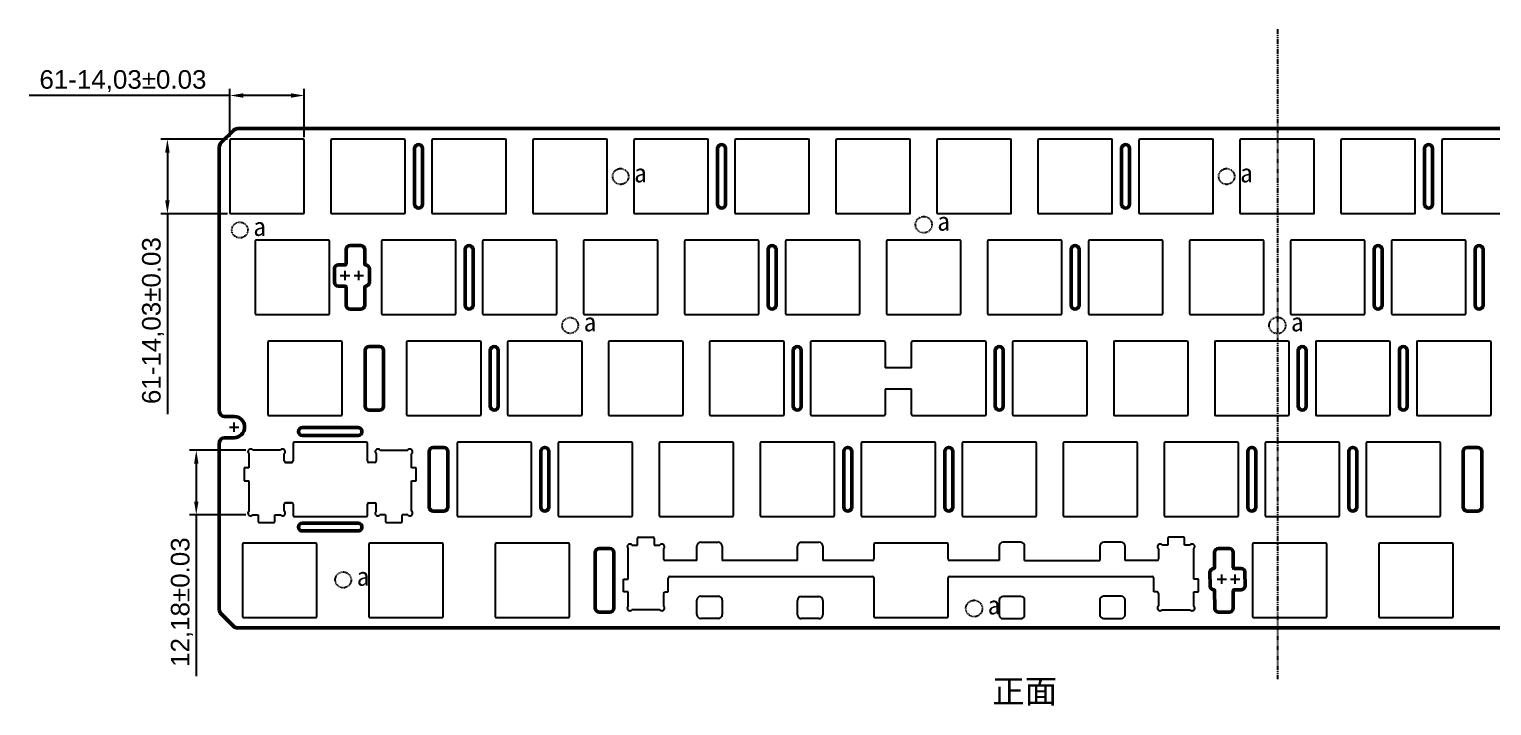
# Model space of a CAD drawing. Header units: millimetres. Extents: x 50 to 514, y 111 to 239.
# Drawn here: x 50 to 325.9, y 111.2 to 238.8 of the extents above; entities that cross this region are included whole.
import ezdxf

# ---------------------------------------------------------------- set-up
doc = ezdxf.new("R2010")
doc.units = ezdxf.units.MM
doc.header["$LTSCALE"] = 0.75
for name, pattern in [('CENTER2', [28.575, 19.05, -3.175, 3.175, -3.175]), ('DOT', [0.2, 0.1, -0.1]), ('PHANTOM', [2.5, 1.25, -0.25, 0.25, -0.25, 0.25, -0.25])]:
    doc.linetypes.add(name, pattern=pattern)
doc.layers.add('DEFAULT_3', color=7, linetype='PHANTOM')
doc.layers.add('KeepOutLayer', color=6, linetype='Continuous')
doc.layers.add('Smart Centers', color=7, linetype='CENTER2', lineweight=25)
doc.layers.add('Visible', color=7, linetype='Continuous', lineweight=50)
doc.styles.get("Standard").update_dxf_attribs({"font": ''})
doc.styles.add('说明', font='', dxfattribs={"height": 3})
doc.styles.get('Standard').set_extended_font_data('Arial')
doc.styles.get('说明').set_extended_font_data('SimSun')
doc.dimstyles.new('jw-1', dxfattribs={"dimtxt": 3.5, "dimasz": 2.5, "dimexe": 1.25, "dimexo": 0.625, "dimtad": 1, "dimzin": 1, "dimtxsty": 'Standard', "dimcen": 2.5, "dimclrd": 3, "dimclre": 3, "dimclrt": 3, "dimadec": 1, "dimazin": 0, "dimtfac": 1, "dimtmove": 0, "dimatfit": 3, "dimfxl": 1, "dimarcsym": 0})

# ---------------------------------------------------------------- blocks, each defined once
blk = doc.blocks.new('*U20')
at = {"layer": 'Smart Centers', "color": 0, "linetype": 'Continuous', "ltscale": 0.75, "transparency": 16777216}
for p, q in [((-0.89, 0), (0.89, 0)), ((0, -0.89), (0, 0.89))]:
    blk.add_line(p, q, dxfattribs=at)
blk = doc.blocks.new('*U21')
at = {"layer": 'Smart Centers', "color": 0, "linetype": 'Continuous', "ltscale": 0.75, "transparency": 16777216}
for p, q in [((-0.89, 0), (0.89, 0)), ((0, -0.89), (0, 0.89))]:
    blk.add_line(p, q, dxfattribs=at)
blk = doc.blocks.new('*U24')
at = {"layer": 'Smart Centers', "color": 0, "linetype": 'Continuous', "ltscale": 0.75, "transparency": 16777216}
for p, q in [((-0.89, 0), (0.89, 0)), ((0, -0.89), (0, 0.89))]:
    blk.add_line(p, q, dxfattribs=at)
blk = doc.blocks.new('*U27')
at = {"layer": 'Smart Centers', "color": 0, "linetype": 'Continuous', "ltscale": 0.75, "transparency": 16777216}
for p, q in [((-0.89, 0), (0.89, 0)), ((0, -0.89), (0, 0.89))]:
    blk.add_line(p, q, dxfattribs=at)
blk = doc.blocks.new('*U28')
at = {"layer": 'Smart Centers', "color": 0, "linetype": 'Continuous', "ltscale": 0.75, "transparency": 16777216}
for p, q in [((-0.89, 0), (0.89, 0)), ((0, -0.89), (0, 0.89))]:
    blk.add_line(p, q, dxfattribs=at)
blk = doc.blocks.new('*D41')
at = {"color": 3, "lineweight": -2, "transparency": 16777216}
for p, q in [((87.44, 218.06), (74.83, 218.06)), ((76.08, 215.56), (76.08, 206.53)), ((87.44, 204.03), (74.83, 204.03)), ((76.08, 204.03), (76.08, 166.18))]:
    blk.add_line(p, q, dxfattribs=at)
at = {"color": 3, "transparency": 16777216}
for points in [[(75.66, 215.56), (76.5, 215.56), (76.08, 218.06)], [(75.66, 206.53), (76.5, 206.53), (76.08, 204.03)]]:
    blk.add_solid(points, dxfattribs=at)
at = {"layer": 'Defpoints', "color": 0, "transparency": 16777216}
for p in [(88.07, 218.06), (76.08, 204.03), (88.07, 204.03)]:
    blk.add_point(p, dxfattribs=at)
at = {"color": 3, "transparency": 16777216, "insert": (73.37, 183.86), "char_height": 3.5, "attachment_point": 5, "rotation": 90}
blk.add_mtext('61-14,03%%P0.03', dxfattribs=at)
blk = doc.blocks.new('*D42')
at = {"color": 3, "lineweight": -2, "transparency": 16777216}
for p, q in [((90.84, 159.4), (80.27, 159.4)), ((81.52, 156.9), (81.52, 149.72)), ((90.84, 147.22), (80.27, 147.22)), ((81.52, 147.22), (81.52, 116.78))]:
    blk.add_line(p, q, dxfattribs=at)
at = {"color": 3, "transparency": 16777216}
for points in [[(81.11, 156.9), (81.94, 156.9), (81.52, 159.4)], [(81.11, 149.72), (81.94, 149.72), (81.52, 147.22)]]:
    blk.add_solid(points, dxfattribs=at)
at = {"layer": 'Defpoints', "color": 0, "transparency": 16777216}
for p in [(91.47, 159.4), (81.52, 147.22), (91.47, 147.22)]:
    blk.add_point(p, dxfattribs=at)
at = {"color": 3, "transparency": 16777216, "insert": (78.81, 130.75), "char_height": 3.5, "attachment_point": 5, "rotation": 90}
blk.add_mtext('12,18%%P0.03', dxfattribs=at)
blk = doc.blocks.new('*D43')
at = {"color": 3, "lineweight": -2, "transparency": 16777216}
for p, q in [((87.87, 226.32), (50.02, 226.32)), ((87.87, 218.5), (87.87, 227.57)), ((99.4, 226.32), (90.37, 226.32)), ((101.9, 218.49), (101.9, 227.57))]:
    blk.add_line(p, q, dxfattribs=at)
at = {"color": 3, "transparency": 16777216}
for points in [[(90.37, 226.74), (90.37, 225.91), (87.87, 226.32)], [(99.4, 226.74), (99.4, 225.91), (101.9, 226.32)]]:
    blk.add_solid(points, dxfattribs=at)
at = {"layer": 'Defpoints', "color": 0, "transparency": 16777216}
for p in [(87.87, 226.32), (87.87, 217.87), (101.9, 217.86)]:
    blk.add_point(p, dxfattribs=at)
at = {"color": 3, "transparency": 16777216, "insert": (67.69, 229.03), "char_height": 3.5, "attachment_point": 5}
blk.add_mtext('61-14,03%%P0.03', dxfattribs=at)

msp = doc.modelspace()

# ---------------------------------------------------------------- linework, layer by layer
at = {"color": 7, "linetype": 'Continuous'}
for p, q in [((101.699, 218.065, 0.75), (88.069, 218.065, 0.75)), ((120.749, 218.065, 0.75), (107.119, 218.065, 0.75)), ((139.799, 218.065, 0.75), (126.169, 218.065, 0.75)), ((158.849, 218.065, 0.75), (145.219, 218.065, 0.75)), ((177.899, 218.065, 0.75), (164.269, 218.065, 0.75)), ((196.949, 218.065, 0.75), (183.319, 218.065, 0.75)), ((215.999, 218.065, 0.75), (202.369, 218.065, 0.75)), ((235.049, 218.065, 0.75), (221.419, 218.065, 0.75)), ((254.099, 218.065, 0.75), (240.469, 218.065, 0.75)), ((273.149, 218.065, 0.75), (259.519, 218.065, 0.75)), ((292.199, 218.065, 0.75), (278.569, 218.065, 0.75)), ((311.249, 218.065, 0.75), (297.619, 218.065, 0.75)), ((330.299, 218.065, 0.75), (316.669, 218.065, 0.75)), ((87.869, 217.865, 0.75), (87.869, 204.235, 0.75)), ((101.899, 204.235, 0.75), (101.899, 217.865, 0.75)), ((106.919, 217.865, 0.75), (106.919, 204.235, 0.75)), ((120.949, 204.235, 0.75), (120.949, 217.865, 0.75)), ((125.969, 217.865, 0.75), (125.969, 204.235, 0.75)), ((139.999, 204.235, 0.75), (139.999, 217.865, 0.75)), ((145.019, 217.865, 0.75), (145.019, 204.235, 0.75)), ((159.049, 204.235, 0.75), (159.049, 217.865, 0.75)), ((164.069, 217.865, 0.75), (164.069, 204.235, 0.75)), ((178.099, 204.235, 0.75), (178.099, 217.865, 0.75)), ((183.119, 217.865, 0.75), (183.119, 204.235, 0.75)), ((197.149, 204.235, 0.75), (197.149, 217.865, 0.75)), ((202.169, 217.865, 0.75), (202.169, 204.235, 0.75)), ((216.199, 204.235, 0.75), (216.199, 217.865, 0.75)), ((221.219, 217.865, 0.75), (221.219, 204.235, 0.75)), ((235.249, 204.235, 0.75), (235.249, 217.865, 0.75)), ((240.269, 217.865, 0.75), (240.269, 204.235, 0.75)), ((254.299, 204.235, 0.75), (254.299, 217.865, 0.75)), ((259.319, 217.865, 0.75), (259.319, 204.235, 0.75)), ((273.349, 204.235, 0.75), (273.349, 217.865, 0.75)), ((278.369, 217.865, 0.75), (278.369, 204.235, 0.75)), ((292.399, 204.235, 0.75), (292.399, 217.865, 0.75)), ((297.419, 217.865, 0.75), (297.419, 204.235, 0.75)), ((311.449, 204.235, 0.75), (311.449, 217.865, 0.75)), ((316.469, 217.865, 0.75), (316.469, 204.235, 0.75)), ((88.069, 204.035, 0.75), (101.699, 204.035, 0.75)), ((107.119, 204.035, 0.75), (120.749, 204.035, 0.75)), ((126.169, 204.035, 0.75), (139.799, 204.035, 0.75)), ((145.219, 204.035, 0.75), (158.849, 204.035, 0.75)), ((164.269, 204.035, 0.75), (177.899, 204.035, 0.75)), ((183.319, 204.035, 0.75), (196.949, 204.035, 0.75)), ((202.369, 204.035, 0.75), (215.999, 204.035, 0.75)), ((221.419, 204.035, 0.75), (235.049, 204.035, 0.75)), ((240.469, 204.035, 0.75), (254.099, 204.035, 0.75)), ((259.519, 204.035, 0.75), (273.149, 204.035, 0.75)), ((278.569, 204.035, 0.75), (292.199, 204.035, 0.75)), ((297.619, 204.035, 0.75), (311.249, 204.035, 0.75)), ((316.669, 204.035, 0.75), (330.299, 204.035, 0.75)), ((92.632, 198.815, 0.75), (92.632, 185.185, 0.75)), ((106.462, 199.015, 0.75), (92.832, 199.015, 0.75)), ((106.662, 185.185, 0.75), (106.662, 198.815, 0.75)), ((116.444, 198.815, 0.75), (116.444, 185.185, 0.75)), ((130.274, 199.015, 0.75), (116.644, 199.015, 0.75)), ((130.474, 185.185, 0.75), (130.474, 198.815, 0.75)), ((135.494, 198.815, 0.75), (135.494, 185.185, 0.75)), ((149.324, 199.015, 0.75), (135.694, 199.015, 0.75)), ((149.524, 185.185, 0.75), (149.524, 198.815, 0.75)), ((154.544, 198.815, 0.75), (154.544, 185.185, 0.75)), ((168.374, 199.015, 0.75), (154.744, 199.015, 0.75)), ((168.574, 185.185, 0.75), (168.574, 198.815, 0.75)), ((173.594, 198.815, 0.75), (173.594, 185.185, 0.75)), ((187.424, 199.015, 0.75), (173.794, 199.015, 0.75)), ((187.624, 185.185, 0.75), (187.624, 198.815, 0.75)), ((192.644, 198.815, 0.75), (192.644, 185.185, 0.75)), ((206.474, 199.015, 0.75), (192.844, 199.015, 0.75)), ((206.674, 185.185, 0.75), (206.674, 198.815, 0.75)), ((211.694, 198.815, 0.75), (211.694, 185.185, 0.75)), ((225.524, 199.015, 0.75), (211.894, 199.015, 0.75)), ((225.724, 185.185, 0.75), (225.724, 198.815, 0.75)), ((230.744, 198.815, 0.75), (230.744, 185.185, 0.75)), ((244.574, 199.015, 0.75), (230.944, 199.015, 0.75)), ((244.774, 185.185, 0.75), (244.774, 198.815, 0.75)), ((249.794, 198.815, 0.75), (249.794, 185.185, 0.75)), ((263.624, 199.015, 0.75), (249.994, 199.015, 0.75)), ((263.824, 185.185, 0.75), (263.824, 198.815, 0.75)), ((268.844, 198.815, 0.75), (268.844, 185.185, 0.75)), ((282.674, 199.015, 0.75), (269.044, 199.015, 0.75)), ((282.874, 185.185, 0.75), (282.874, 198.815, 0.75)), ((287.894, 198.815, 0.75), (287.894, 185.185, 0.75)), ((301.724, 199.015, 0.75), (288.094, 199.015, 0.75)), ((301.924, 185.185, 0.75), (301.924, 198.815, 0.75)), ((306.944, 198.815, 0.75), (306.944, 185.185, 0.75)), ((320.774, 199.015, 0.75), (307.144, 199.015, 0.75)), ((320.974, 185.185, 0.75), (320.974, 198.815, 0.75)), ((92.832, 184.985, 0.75), (106.462, 184.985, 0.75)), ((116.644, 184.985, 0.75), (130.274, 184.985, 0.75)), ((135.694, 184.985, 0.75), (149.324, 184.985, 0.75)), ((154.744, 184.985, 0.75), (168.374, 184.985, 0.75)), ((173.794, 184.985, 0.75), (187.424, 184.985, 0.75)), ((192.844, 184.985, 0.75), (206.474, 184.985, 0.75)), ((211.894, 184.985, 0.75), (225.524, 184.985, 0.75)), ((230.944, 184.985, 0.75), (244.574, 184.985, 0.75)), ((249.994, 184.985, 0.75), (263.624, 184.985, 0.75)), ((269.044, 184.985, 0.75), (282.674, 184.985, 0.75)), ((288.094, 184.985, 0.75), (301.724, 184.985, 0.75)), ((307.144, 184.985, 0.75), (320.774, 184.985, 0.75)), ((95.013, 179.765, 0.75), (95.013, 166.135, 0.75)), ((108.843, 179.965, 0.75), (95.213, 179.965, 0.75)), ((109.043, 166.135, 0.75), (109.043, 179.765, 0.75)), ((121.203, 179.765, 0.75), (121.203, 166.135, 0.75)), ((135.033, 179.965, 0.75), (121.403, 179.965, 0.75)), ((135.233, 166.135, 0.75), (135.233, 179.765, 0.75)), ((140.253, 179.765, 0.75), (140.253, 166.135, 0.75)), ((154.083, 179.965, 0.75), (140.453, 179.965, 0.75)), ((154.283, 166.135, 0.75), (154.283, 179.765, 0.75)), ((159.303, 179.765, 0.75), (159.303, 166.135, 0.75)), ((173.133, 179.965, 0.75), (159.503, 179.965, 0.75)), ((173.333, 166.135, 0.75), (173.333, 179.765, 0.75)), ((178.353, 179.765, 0.75), (178.353, 166.135, 0.75)), ((192.183, 179.965, 0.75), (178.553, 179.965, 0.75)), ((192.383, 166.135, 0.75), (192.383, 179.765, 0.75)), ((197.403, 179.765, 0.75), (197.403, 166.135, 0.75)), ((211.233, 179.965, 0.75), (197.603, 179.965, 0.75)), ((211.433, 179.765, 0.75), (211.433, 174.95, 0.75)), ((216.453, 174.95, 0.75), (216.453, 179.765, 0.75)), ((230.283, 179.965, 0.75), (216.653, 179.965, 0.75)), ((230.483, 166.135, 0.75), (230.483, 179.765, 0.75)), ((235.503, 179.765, 0.75), (235.503, 166.135, 0.75)), ((249.333, 179.965, 0.75), (235.703, 179.965, 0.75)), ((249.533, 166.135, 0.75), (249.533, 179.765, 0.75)), ((254.553, 179.765, 0.75), (254.553, 166.135, 0.75)), ((268.383, 179.965, 0.75), (254.753, 179.965, 0.75)), ((268.583, 166.135, 0.75), (268.583, 179.765, 0.75)), ((273.603, 179.765, 0.75), (273.603, 166.135, 0.75)), ((287.433, 179.965, 0.75), (273.803, 179.965, 0.75)), ((287.633, 166.135, 0.75), (287.633, 179.765, 0.75)), ((292.653, 179.765, 0.75), (292.653, 166.135, 0.75)), ((306.483, 179.965, 0.75), (292.853, 179.965, 0.75)), ((306.683, 166.135, 0.75), (306.683, 179.765, 0.75)), ((311.703, 179.765, 0.75), (311.703, 166.135, 0.75)), ((325.533, 179.965, 0.75), (311.903, 179.965, 0.75)), ((325.733, 166.135, 0.75), (325.733, 179.765, 0.75)), ((216.453, 174.95, 0.75), (211.433, 174.95, 0.75)), ((211.433, 170.95, 0.75), (211.433, 166.135, 0.75)), ((216.453, 170.95, 0.75), (211.433, 170.95, 0.75)), ((216.453, 166.135, 0.75), (216.453, 170.95, 0.75)), ((95.213, 165.935, 0.75), (108.843, 165.935, 0.75)), ((121.403, 165.935, 0.75), (135.033, 165.935, 0.75)), ((140.453, 165.935, 0.75), (154.083, 165.935, 0.75)), ((159.503, 165.935, 0.75), (173.133, 165.935, 0.75)), ((178.553, 165.935, 0.75), (192.183, 165.935, 0.75)), ((197.603, 165.935, 0.75), (211.233, 165.935, 0.75)), ((216.653, 165.935, 0.75), (230.283, 165.935, 0.75)), ((235.703, 165.935, 0.75), (249.333, 165.935, 0.75)), ((254.753, 165.935, 0.75), (268.383, 165.935, 0.75)), ((273.803, 165.935, 0.75), (287.433, 165.935, 0.75)), ((292.853, 165.935, 0.75), (306.483, 165.935, 0.75)), ((311.903, 165.935, 0.75), (325.533, 165.935, 0.75)), ((99.79, 160.7, 0.75), (99.79, 157.38, 0.75)), ((113.59, 160.9, 0.75), (99.99, 160.9, 0.75)), ((113.79, 157.38, 0.75), (113.79, 160.7, 0.75)), ((130.735, 160.715, 0.75), (130.735, 147.085, 0.75)), ((144.565, 160.915, 0.75), (130.935, 160.915, 0.75)), ((144.765, 147.085, 0.75), (144.765, 160.715, 0.75)), ((149.785, 160.715, 0.75), (149.785, 147.085, 0.75)), ((163.615, 160.915, 0.75), (149.985, 160.915, 0.75)), ((163.815, 147.085, 0.75), (163.815, 160.715, 0.75)), ((168.835, 160.715, 0.75), (168.835, 147.085, 0.75)), ((182.665, 160.915, 0.75), (169.035, 160.915, 0.75)), ((182.865, 147.085, 0.75), (182.865, 160.715, 0.75)), ((187.885, 160.715, 0.75), (187.885, 147.085, 0.75)), ((201.715, 160.915, 0.75), (188.085, 160.915, 0.75)), ((201.915, 147.085, 0.75), (201.915, 160.715, 0.75)), ((206.935, 160.715, 0.75), (206.935, 147.085, 0.75)), ((220.765, 160.915, 0.75), (207.135, 160.915, 0.75)), ((220.965, 147.085, 0.75), (220.965, 160.715, 0.75)), ((225.985, 160.715, 0.75), (225.985, 147.085, 0.75)), ((239.815, 160.915, 0.75), (226.185, 160.915, 0.75)), ((240.015, 147.085, 0.75), (240.015, 160.715, 0.75)), ((245.035, 160.715, 0.75), (245.035, 147.085, 0.75)), ((258.865, 160.915, 0.75), (245.235, 160.915, 0.75)), ((259.065, 147.085, 0.75), (259.065, 160.715, 0.75)), ((264.085, 160.715, 0.75), (264.085, 147.085, 0.75)), ((277.915, 160.915, 0.75), (264.285, 160.915, 0.75)), ((278.115, 147.085, 0.75), (278.115, 160.715, 0.75)), ((283.135, 160.715, 0.75), (283.135, 147.085, 0.75)), ((296.965, 160.915, 0.75), (283.335, 160.915, 0.75)), ((297.165, 147.085, 0.75), (297.165, 160.715, 0.75)), ((302.185, 160.715, 0.75), (302.185, 147.085, 0.75)), ((316.015, 160.915, 0.75), (302.385, 160.915, 0.75)), ((316.215, 147.085, 0.75), (316.215, 160.715, 0.75)), ((91.465, 158.73, 0.75), (91.465, 156.07, 0.75)), ((97.414, 159.435, 0.75), (92.166, 159.435, 0.75)), ((98.115, 157.38, 0.75), (98.115, 158.73, 0.75)), ((115.465, 158.73, 0.75), (115.465, 157.38, 0.75)), ((116.166, 159.435, 0.75), (121.414, 159.435, 0.75)), ((122.115, 156.07, 0.75), (122.115, 158.73, 0.75)), ((90.565, 156.07, 0.75), (90.565, 153.65, 0.75)), ((91.465, 156.07, 0.75), (90.565, 156.07, 0.75)), ((99.49, 157.08, 0.75), (98.415, 157.08, 0.75)), ((98.44, 157.08, 0.75), (99.48, 157.08, 0.75)), ((115.165, 157.08, 0.75), (114.09, 157.08, 0.75)), ((123.015, 156.07, 0.75), (122.115, 156.07, 0.75)), ((123.015, 153.65, 0.75), (123.015, 156.07, 0.75)), ((90.565, 153.65, 0.75), (91.465, 153.65, 0.75)), ((91.465, 153.65, 0.75), (91.465, 147.929, 0.75)), ((122.115, 147.929, 0.75), (122.115, 153.65, 0.75)), ((122.115, 153.65, 0.75), (123.015, 153.65, 0.75)), ((98.115, 147.929, 0.75), (98.115, 149.2, 0.75)), ((98.415, 149.5, 0.75), (99.49, 149.5, 0.75)), ((99.48, 149.5, 0.75), (98.44, 149.5, 0.75)), ((99.79, 149.2, 0.75), (99.79, 147.1, 0.75)), ((113.79, 147.1, 0.75), (113.79, 149.2, 0.75)), ((114.09, 149.5, 0.75), (115.165, 149.5, 0.75)), ((115.465, 147.929, 0.75), (115.465, 149.2, 0.75)), ((92.166, 147.225, 0.75), (93.215, 147.225, 0.75)), ((93.215, 147.225, 0.75), (93.215, 145.95, 0.75)), ((96.365, 145.95, 0.75), (96.365, 147.225, 0.75)), ((96.365, 147.225, 0.75), (97.414, 147.225, 0.75)), ((99.99, 146.9, 0.75), (113.59, 146.9, 0.75)), ((117.215, 147.225, 0.75), (116.166, 147.225, 0.75)), ((117.215, 147.225, 0.75), (117.215, 145.95, 0.75)), ((120.365, 145.95, 0.75), (120.365, 147.225, 0.75)), ((121.414, 147.225, 0.75), (120.365, 147.225, 0.75)), ((130.935, 146.885, 0.75), (144.565, 146.885, 0.75)), ((149.985, 146.885, 0.75), (163.615, 146.885, 0.75)), ((169.035, 146.885, 0.75), (182.665, 146.885, 0.75)), ((188.085, 146.885, 0.75), (201.715, 146.885, 0.75)), ((207.135, 146.885, 0.75), (220.765, 146.885, 0.75)), ((226.185, 146.885, 0.75), (239.815, 146.885, 0.75)), ((245.235, 146.885, 0.75), (258.865, 146.885, 0.75)), ((264.285, 146.885, 0.75), (277.915, 146.885, 0.75)), ((283.335, 146.885, 0.75), (296.965, 146.885, 0.75)), ((302.385, 146.885, 0.75), (316.015, 146.885, 0.75)), ((93.415, 145.75, 0.75), (96.165, 145.75, 0.75)), ((117.415, 145.75, 0.75), (120.165, 145.75, 0.75)), ((90.25, 141.665, 0.75), (90.25, 128.035, 0.75)), ((104.08, 141.865, 0.75), (90.45, 141.865, 0.75)), ((104.28, 128.035, 0.75), (104.28, 141.665, 0.75)), ((114.063, 141.665, 0.75), (114.063, 128.035, 0.75)), ((127.893, 141.865, 0.75), (114.263, 141.865, 0.75)), ((128.093, 128.035, 0.75), (128.093, 141.665, 0.75)), ((137.875, 141.665, 0.75), (137.875, 128.035, 0.75)), ((151.705, 141.865, 0.75), (138.075, 141.865, 0.75)), ((151.905, 128.035, 0.75), (151.905, 141.665, 0.75)), ((163.003, 135.1, 0.75), (163.003, 140.82, 0.75)), ((163.704, 141.525, 0.75), (164.753, 141.525, 0.75)), ((164.753, 141.525, 0.75), (164.753, 142.8, 0.75)), ((164.953, 143, 0.75), (167.703, 143, 0.75)), ((167.903, 142.8, 0.75), (167.903, 141.525, 0.75)), ((167.903, 141.525, 0.75), (168.952, 141.525, 0.75)), ((169.653, 140.82, 0.75), (169.653, 138.904, 0.75)), ((209.313, 141.665, 0.75), (209.313, 138.897, 0.75)), ((223.143, 141.865, 0.75), (209.513, 141.865, 0.75)), ((223.343, 138.897, 0.75), (223.343, 141.665, 0.75)), ((263.003, 140.82, 0.75), (263.003, 138.904, 0.75)), ((264.753, 141.525, 0.75), (263.704, 141.525, 0.75)), ((264.753, 142.8, 0.75), (264.753, 141.525, 0.75)), ((267.703, 143, 0.75), (264.953, 143, 0.75)), ((267.903, 141.525, 0.75), (267.903, 142.8, 0.75)), ((268.952, 141.525, 0.75), (267.903, 141.525, 0.75)), ((269.653, 135.1, 0.75), (269.653, 140.82, 0.75)), ((280.75, 141.665, 0.75), (280.75, 128.035, 0.75)), ((294.58, 141.865, 0.75), (280.95, 141.865, 0.75)), ((294.78, 128.035, 0.75), (294.78, 141.665, 0.75)), ((304.563, 141.665, 0.75), (304.563, 128.035, 0.75)), ((318.393, 141.865, 0.75), (304.763, 141.865, 0.75)), ((318.593, 128.035, 0.75), (318.593, 141.665, 0.75)), ((175.933, 138.604, 0.75), (169.953, 138.604, 0.75)), ((194.893, 138.604, 0.75), (180.733, 138.604, 0.75)), ((209.02, 138.604, 0.75), (199.693, 138.604, 0.75)), ((237.763, 138.604, 0.75), (251.923, 138.604, 0.75)), ((170.553, 132.68, 0.75), (170.553, 135.295, 0.75)), ((170.853, 135.595, 0.75), (209.02, 135.595, 0.75)), ((209.313, 135.302, 0.75), (209.313, 128.035, 0.75)), ((223.343, 128.035, 0.75), (223.343, 135.302, 0.75)), ((223.636, 135.595, 0.75), (261.803, 135.595, 0.75)), ((262.103, 132.68, 0.75), (262.103, 135.295, 0.75)), ((162.103, 132.68, 0.75), (162.103, 135.1, 0.75)), ((162.103, 135.1, 0.75), (163.003, 135.1, 0.75)), ((163.003, 132.68, 0.75), (162.103, 132.68, 0.75)), ((163.003, 130.019, 0.75), (163.003, 132.68, 0.75)), ((262.703, 132.68, 0.75), (262.103, 132.68, 0.75)), ((270.553, 135.1, 0.75), (269.653, 135.1, 0.75)), ((269.653, 130.019, 0.75), (269.653, 132.68, 0.75)), ((269.653, 132.68, 0.75), (270.553, 132.68, 0.75)), ((270.553, 132.68, 0.75), (270.553, 135.1, 0.75)), ((169.653, 132.38, 0.75), (169.653, 130.019, 0.75)), ((263.003, 132.38, 0.75), (263.003, 130.019, 0.75)), ((90.45, 127.835, 0.75), (104.08, 127.835, 0.75)), ((114.263, 127.835, 0.75), (127.893, 127.835, 0.75)), ((138.075, 127.835, 0.75), (151.705, 127.835, 0.75)), ((168.952, 129.315, 0.75), (163.704, 129.315, 0.75)), ((209.513, 127.835, 0.75), (223.143, 127.835, 0.75)), ((263.704, 129.315, 0.75), (268.952, 129.315, 0.75)), ((280.95, 127.835, 0.75), (294.58, 127.835, 0.75)), ((304.763, 127.835, 0.75), (318.393, 127.835, 0.75))]:
    msp.add_line(p, q, dxfattribs=at)
for p, q in [((175.933, 138.604, 0.75), (175.933, 141.292, 0.75)), ((176.683, 142.042, 0.75), (179.983, 142.042, 0.75)), ((180.733, 141.292, 0.75), (180.733, 138.604, 0.75)), ((194.893, 138.604, 0.75), (194.893, 141.292, 0.75)), ((195.643, 142.042, 0.75), (198.943, 142.042, 0.75)), ((199.693, 141.292, 0.75), (199.693, 138.604, 0.75)), ((232.963, 141.292, 0.75), (232.963, 138.604, 0.75)), ((237.013, 142.042, 0.75), (233.713, 142.042, 0.75)), ((237.763, 138.604, 0.75), (237.763, 141.292, 0.75)), ((251.923, 141.292, 0.75), (251.923, 138.604, 0.75)), ((255.973, 142.042, 0.75), (252.673, 142.042, 0.75)), ((256.723, 138.604, 0.75), (256.723, 141.292, 0.75)), ((175.943, 128.412, 0.75), (175.943, 131.112, 0.75)), ((176.693, 131.862, 0.75), (179.993, 131.862, 0.75)), ((180.743, 131.112, 0.75), (180.743, 128.412, 0.75)), ((194.893, 128.382, 0.75), (194.893, 131.082, 0.75)), ((195.643, 131.832, 0.75), (198.943, 131.832, 0.75)), ((199.693, 131.082, 0.75), (199.693, 128.382, 0.75)), ((232.963, 131.082, 0.75), (232.963, 128.382, 0.75)), ((237.013, 131.832, 0.75), (233.713, 131.832, 0.75)), ((237.763, 128.382, 0.75), (237.763, 131.082, 0.75)), ((251.913, 131.112, 0.75), (251.913, 128.412, 0.75)), ((255.963, 131.862, 0.75), (252.663, 131.862, 0.75)), ((256.713, 128.412, 0.75), (256.713, 131.112, 0.75)), ((179.993, 127.662, 0.75), (176.693, 127.662, 0.75)), ((198.943, 127.632, 0.75), (195.643, 127.632, 0.75)), ((233.713, 127.632, 0.75), (237.013, 127.632, 0.75)), ((252.663, 127.662, 0.75), (255.963, 127.662, 0.75))]:
    msp.add_line(p, q)
at = {"color": 7}
for p, q in [((232.963, 138.604, 0.75), (223.636, 138.604, 0.75)), ((262.703, 138.604, 0.75), (256.723, 138.604, 0.75)), ((169.953, 132.68, 0.75), (170.553, 132.68, 0.75)), ((262.703, 132.68, 0.75), (262.103, 132.68, 0.75))]:
    msp.add_line(p, q, dxfattribs=at)
at = {"color": 7, "linetype": 'Continuous'}
for centre, radius, start, end in [((88.069, 217.865, 0.75), 0.2, 90, 180), ((101.699, 217.865, 0.75), 0.2, 0, 90), ((107.119, 217.865, 0.75), 0.2, 90, 180), ((120.749, 217.865, 0.75), 0.2, 0, 90), ((126.169, 217.865, 0.75), 0.2, 90, 180), ((139.799, 217.865, 0.75), 0.2, 0, 90), ((145.219, 217.865, 0.75), 0.2, 90, 180), ((158.849, 217.865, 0.75), 0.2, 0, 90), ((164.269, 217.865, 0.75), 0.2, 90, 180), ((177.899, 217.865, 0.75), 0.2, 0, 90), ((183.319, 217.865, 0.75), 0.2, 90, 180), ((196.949, 217.865, 0.75), 0.2, 0, 90), ((202.369, 217.865, 0.75), 0.2, 90, 180), ((215.999, 217.865, 0.75), 0.2, 0, 90), ((221.419, 217.865, 0.75), 0.2, 90, 180), ((235.049, 217.865, 0.75), 0.2, 0, 90), ((240.469, 217.865, 0.75), 0.2, 90, 180), ((254.099, 217.865, 0.75), 0.2, 0, 90), ((259.519, 217.865, 0.75), 0.2, 90, 180), ((273.149, 217.865, 0.75), 0.2, 0, 90), ((278.569, 217.865, 0.75), 0.2, 90, 180), ((292.199, 217.865, 0.75), 0.2, 0, 90), ((297.619, 217.865, 0.75), 0.2, 90, 180), ((311.249, 217.865, 0.75), 0.2, 0, 90), ((316.669, 217.865, 0.75), 0.2, 90, 180), ((88.069, 204.235, 0.75), 0.2, 180, 270), ((101.699, 204.235, 0.75), 0.2, 270, 0), ((107.119, 204.235, 0.75), 0.2, 180, 270), ((120.749, 204.235, 0.75), 0.2, 270, 0), ((126.169, 204.235, 0.75), 0.2, 180, 270), ((139.799, 204.235, 0.75), 0.2, 270, 0), ((145.219, 204.235, 0.75), 0.2, 180, 270), ((158.849, 204.235, 0.75), 0.2, 270, 0), ((164.269, 204.235, 0.75), 0.2, 180, 270), ((177.899, 204.235, 0.75), 0.2, 270, 0), ((183.319, 204.235, 0.75), 0.2, 180, 270), ((196.949, 204.235, 0.75), 0.2, 270, 0), ((202.369, 204.235, 0.75), 0.2, 180, 270), ((215.999, 204.235, 0.75), 0.2, 270, 0), ((221.419, 204.235, 0.75), 0.2, 180, 270), ((235.049, 204.235, 0.75), 0.2, 270, 0), ((240.469, 204.235, 0.75), 0.2, 180, 270), ((254.099, 204.235, 0.75), 0.2, 270, 0), ((259.519, 204.235, 0.75), 0.2, 180, 270), ((273.149, 204.235, 0.75), 0.2, 270, 0), ((278.569, 204.235, 0.75), 0.2, 180, 270), ((292.199, 204.235, 0.75), 0.2, 270, 0), ((297.619, 204.235, 0.75), 0.2, 180, 270), ((311.249, 204.235, 0.75), 0.2, 270, 0), ((316.669, 204.235, 0.75), 0.2, 180, 270), ((92.832, 198.815, 0.75), 0.2, 90, 180), ((106.462, 198.815, 0.75), 0.2, 0, 90), ((116.644, 198.815, 0.75), 0.2, 90, 180), ((130.274, 198.815, 0.75), 0.2, 0, 90), ((135.694, 198.815, 0.75), 0.2, 90, 180), ((149.324, 198.815, 0.75), 0.2, 0, 90), ((154.744, 198.815, 0.75), 0.2, 90, 180), ((168.374, 198.815, 0.75), 0.2, 0, 90), ((173.794, 198.815, 0.75), 0.2, 90, 180), ((187.424, 198.815, 0.75), 0.2, 0, 90), ((192.844, 198.815, 0.75), 0.2, 90, 180), ((206.474, 198.815, 0.75), 0.2, 0, 90), ((211.894, 198.815, 0.75), 0.2, 90, 180), ((225.524, 198.815, 0.75), 0.2, 0, 90), ((230.944, 198.815, 0.75), 0.2, 90, 180), ((244.574, 198.815, 0.75), 0.2, 0, 90), ((249.994, 198.815, 0.75), 0.2, 90, 180), ((263.624, 198.815, 0.75), 0.2, 0, 90), ((269.044, 198.815, 0.75), 0.2, 90, 180), ((282.674, 198.815, 0.75), 0.2, 0, 90), ((288.094, 198.815, 0.75), 0.2, 90, 180), ((301.724, 198.815, 0.75), 0.2, 0, 90), ((307.144, 198.815, 0.75), 0.2, 90, 180), ((320.774, 198.815, 0.75), 0.2, 0, 90), ((92.832, 185.185, 0.75), 0.2, 180, 270), ((106.462, 185.185, 0.75), 0.2, 270, 0), ((116.644, 185.185, 0.75), 0.2, 180, 270), ((130.274, 185.185, 0.75), 0.2, 270, 0), ((135.694, 185.185, 0.75), 0.2, 180, 270), ((149.324, 185.185, 0.75), 0.2, 270, 0), ((154.744, 185.185, 0.75), 0.2, 180, 270), ((168.374, 185.185, 0.75), 0.2, 270, 0), ((173.794, 185.185, 0.75), 0.2, 180, 270), ((187.424, 185.185, 0.75), 0.2, 270, 0), ((192.844, 185.185, 0.75), 0.2, 180, 270), ((206.474, 185.185, 0.75), 0.2, 270, 0), ((211.894, 185.185, 0.75), 0.2, 180, 270), ((225.524, 185.185, 0.75), 0.2, 270, 0), ((230.944, 185.185, 0.75), 0.2, 180, 270), ((244.574, 185.185, 0.75), 0.2, 270, 0), ((249.994, 185.185, 0.75), 0.2, 180, 270), ((263.624, 185.185, 0.75), 0.2, 270, 0), ((269.044, 185.185, 0.75), 0.2, 180, 270), ((282.674, 185.185, 0.75), 0.2, 270, 0), ((288.094, 185.185, 0.75), 0.2, 180, 270), ((301.724, 185.185, 0.75), 0.2, 270, 0), ((307.144, 185.185, 0.75), 0.2, 180, 270), ((320.774, 185.185, 0.75), 0.2, 270, 0), ((95.213, 179.765, 0.75), 0.2, 90, 180), ((108.843, 179.765, 0.75), 0.2, 0, 90), ((121.403, 179.765, 0.75), 0.2, 90, 180), ((135.033, 179.765, 0.75), 0.2, 0, 90), ((140.453, 179.765, 0.75), 0.2, 90, 180), ((154.083, 179.765, 0.75), 0.2, 0, 90), ((159.503, 179.765, 0.75), 0.2, 90, 180), ((173.133, 179.765, 0.75), 0.2, 0, 90), ((178.553, 179.765, 0.75), 0.2, 90, 180), ((192.183, 179.765, 0.75), 0.2, 0, 90), ((197.603, 179.765, 0.75), 0.2, 90, 180), ((211.233, 179.765, 0.75), 0.2, 0, 90), ((216.653, 179.765, 0.75), 0.2, 90, 180), ((230.283, 179.765, 0.75), 0.2, 0, 90), ((235.703, 179.765, 0.75), 0.2, 90, 180), ((249.333, 179.765, 0.75), 0.2, 0, 90), ((254.753, 179.765, 0.75), 0.2, 90, 180), ((268.383, 179.765, 0.75), 0.2, 0, 90), ((273.803, 179.765, 0.75), 0.2, 90, 180), ((287.433, 179.765, 0.75), 0.2, 0, 90), ((292.853, 179.765, 0.75), 0.2, 90, 180), ((306.483, 179.765, 0.75), 0.2, 0, 90), ((311.903, 179.765, 0.75), 0.2, 90, 180), ((325.533, 179.765, 0.75), 0.2, 0, 90), ((95.213, 166.135, 0.75), 0.2, 180, 270), ((108.843, 166.135, 0.75), 0.2, 270, 0), ((121.403, 166.135, 0.75), 0.2, 180, 270), ((135.033, 166.135, 0.75), 0.2, 270, 0), ((140.453, 166.135, 0.75), 0.2, 180, 270), ((154.083, 166.135, 0.75), 0.2, 270, 0), ((159.503, 166.135, 0.75), 0.2, 180, 270), ((173.133, 166.135, 0.75), 0.2, 270, 0), ((178.553, 166.135, 0.75), 0.2, 180, 270), ((192.183, 166.135, 0.75), 0.2, 270, 0), ((197.603, 166.135, 0.75), 0.2, 180, 270), ((211.233, 166.135, 0.75), 0.2, 270, 0), ((216.653, 166.135, 0.75), 0.2, 180, 270), ((230.283, 166.135, 0.75), 0.2, 270, 0), ((235.703, 166.135, 0.75), 0.2, 180, 270), ((249.333, 166.135, 0.75), 0.2, 270, 0), ((254.753, 166.135, 0.75), 0.2, 180, 270), ((268.383, 166.135, 0.75), 0.2, 270, 0), ((273.803, 166.135, 0.75), 0.2, 180, 270), ((287.433, 166.135, 0.75), 0.2, 270, 0), ((292.853, 166.135, 0.75), 0.2, 180, 270), ((306.483, 166.135, 0.75), 0.2, 270, 0), ((311.903, 166.135, 0.75), 0.2, 180, 270), ((325.533, 166.135, 0.75), 0.2, 270, 0), ((99.99, 160.7, 0.75), 0.2, 90, 180), ((113.59, 160.7, 0.75), 0.2, 0, 90), ((130.935, 160.715, 0.75), 0.2, 90, 180), ((144.565, 160.715, 0.75), 0.2, 0, 90), ((149.985, 160.715, 0.75), 0.2, 90, 180), ((163.615, 160.715, 0.75), 0.2, 0, 90), ((169.035, 160.715, 0.75), 0.2, 90, 180), ((182.665, 160.715, 0.75), 0.2, 0, 90), ((188.085, 160.715, 0.75), 0.2, 90, 180), ((201.715, 160.715, 0.75), 0.2, 0, 90), ((207.135, 160.715, 0.75), 0.2, 90, 180), ((220.765, 160.715, 0.75), 0.2, 0, 90), ((226.185, 160.715, 0.75), 0.2, 90, 180), ((239.815, 160.715, 0.75), 0.2, 0, 90), ((245.235, 160.715, 0.75), 0.2, 90, 180), ((258.865, 160.715, 0.75), 0.2, 0, 90), ((264.285, 160.715, 0.75), 0.2, 90, 180), ((277.915, 160.715, 0.75), 0.2, 0, 90), ((283.335, 160.715, 0.75), 0.2, 90, 180), ((296.965, 160.715, 0.75), 0.2, 0, 90), ((302.385, 160.715, 0.75), 0.2, 90, 180), ((316.015, 160.715, 0.75), 0.2, 0, 90), ((98.415, 157.38, 0.75), 0.3, 180, 270), ((99.49, 157.38, 0.75), 0.3, 270, 0), ((114.09, 157.38, 0.75), 0.3, 180, 270), ((115.165, 157.38, 0.75), 0.3, 270, 0), ((98.415, 149.2, 0.75), 0.3, 90, 180), ((99.49, 149.2, 0.75), 0.3, 0, 90), ((114.09, 149.2, 0.75), 0.3, 90, 180), ((115.165, 149.2, 0.75), 0.3, 0, 90), ((99.99, 147.1, 0.75), 0.2, 180, 270), ((113.59, 147.1, 0.75), 0.2, 270, 0), ((130.935, 147.085, 0.75), 0.2, 180, 270), ((144.565, 147.085, 0.75), 0.2, 270, 0), ((149.985, 147.085, 0.75), 0.2, 180, 270), ((163.615, 147.085, 0.75), 0.2, 270, 0), ((169.035, 147.085, 0.75), 0.2, 180, 270), ((182.665, 147.085, 0.75), 0.2, 270, 0), ((188.085, 147.085, 0.75), 0.2, 180, 270), ((201.715, 147.085, 0.75), 0.2, 270, 0), ((207.135, 147.085, 0.75), 0.2, 180, 270), ((220.765, 147.085, 0.75), 0.2, 270, 0), ((226.185, 147.085, 0.75), 0.2, 180, 270), ((239.815, 147.085, 0.75), 0.2, 270, 0), ((245.235, 147.085, 0.75), 0.2, 180, 270), ((258.865, 147.085, 0.75), 0.2, 270, 0), ((264.285, 147.085, 0.75), 0.2, 180, 270), ((277.915, 147.085, 0.75), 0.2, 270, 0), ((283.335, 147.085, 0.75), 0.2, 180, 270), ((296.965, 147.085, 0.75), 0.2, 270, 0), ((302.385, 147.085, 0.75), 0.2, 180, 270), ((316.015, 147.085, 0.75), 0.2, 270, 0), ((93.415, 145.95, 0.75), 0.2, 180, 270), ((96.165, 145.95, 0.75), 0.2, 270, 0), ((117.415, 145.95, 0.75), 0.2, 180, 270), ((120.165, 145.95, 0.75), 0.2, 270, 0), ((90.45, 141.665, 0.75), 0.2, 90, 180), ((104.08, 141.665, 0.75), 0.2, 0, 90), ((114.263, 141.665, 0.75), 0.2, 90, 180), ((127.893, 141.665, 0.75), 0.2, 0, 90), ((138.075, 141.665, 0.75), 0.2, 90, 180), ((151.705, 141.665, 0.75), 0.2, 0, 90), ((164.953, 142.8, 0.75), 0.2, 90, 180), ((167.703, 142.8, 0.75), 0.2, 0, 90), ((209.513, 141.665, 0.75), 0.2, 90, 180), ((223.143, 141.665, 0.75), 0.2, 0, 90), ((264.953, 142.8, 0.75), 0.2, 90, 180), ((267.703, 142.8, 0.75), 0.2, 0, 90), ((280.95, 141.665, 0.75), 0.2, 90, 180), ((294.58, 141.665, 0.75), 0.2, 0, 90), ((304.763, 141.665, 0.75), 0.2, 90, 180), ((318.393, 141.665, 0.75), 0.2, 0, 90), ((169.953, 138.904, 0.75), 0.3, 180, 270), ((209.02, 138.897, 0.75), 0.293, 270, 0), ((223.636, 138.897, 0.75), 0.293, 180, 270), ((262.703, 138.904, 0.75), 0.3, 270, 0), ((170.853, 135.295, 0.75), 0.3, 90, 180), ((209.02, 135.302, 0.75), 0.293, 0, 90), ((223.636, 135.302, 0.75), 0.293, 90, 180), ((261.803, 135.295, 0.75), 0.3, 0, 90), ((169.953, 132.38, 0.75), 0.3, 90, 180), ((262.703, 132.38, 0.75), 0.3, 0, 90), ((262.703, 132.38, 0.75), 0.3, 0, 90), ((90.45, 128.035, 0.75), 0.2, 180, 270), ((104.08, 128.035, 0.75), 0.2, 270, 0), ((114.263, 128.035, 0.75), 0.2, 180, 270), ((127.893, 128.035, 0.75), 0.2, 270, 0), ((138.075, 128.035, 0.75), 0.2, 180, 270), ((151.705, 128.035, 0.75), 0.2, 270, 0), ((209.513, 128.035, 0.75), 0.2, 180, 270), ((223.143, 128.035, 0.75), 0.2, 270, 0), ((280.95, 128.035, 0.75), 0.2, 180, 270), ((294.58, 128.035, 0.75), 0.2, 270, 0), ((304.763, 128.035, 0.75), 0.2, 180, 270), ((318.393, 128.035, 0.75), 0.2, 270, 0)]:
    msp.add_arc(centre, radius, start, end, dxfattribs=at)
at = {"color": 7}
for centre, start, end in [((91.776, 159.122, 0.75), 38.63375, 231.61478), ((97.805, 159.122, 0.75), 308.38522, 141.36625), ((115.776, 159.122, 0.75), 38.63375, 231.61478), ((121.805, 159.122, 0.75), 308.38522, 141.36625), ((91.776, 147.537, 0.75), 128.38522, 321.36625), ((97.805, 147.537, 0.75), 218.63375, 51.61478), ((115.776, 147.537, 0.75), 128.38522, 321.36625), ((121.805, 147.537, 0.75), 218.63375, 51.61478), ((163.313, 141.212, 0.75), 38.63375, 231.61478), ((169.343, 141.212, 0.75), 308.38522, 141.36625), ((263.313, 141.212, 0.75), 38.63375, 231.61478), ((269.343, 141.212, 0.75), 308.38522, 141.36625), ((163.313, 129.627, 0.75), 128.38522, 321.36625), ((169.343, 129.627, 0.75), 218.63375, 51.61478), ((263.313, 129.627, 0.75), 128.38522, 321.36625), ((269.343, 129.627, 0.75), 218.63375, 51.61478)]:
    msp.add_arc(centre, 0.5, start, end, dxfattribs=at)
for centre, start, end in [((176.683, 141.292, 0.75), 90, 180), ((179.983, 141.292, 0.75), 0, 90), ((195.643, 141.292, 0.75), 90, 180), ((198.943, 141.292, 0.75), 0, 90), ((233.713, 141.292, 0.75), 90, 180), ((237.013, 141.292, 0.75), 0, 90), ((252.673, 141.292, 0.75), 90, 180), ((255.973, 141.292, 0.75), 0, 90), ((176.693, 131.112, 0.75), 90, 180), ((179.993, 131.112, 0.75), 0, 90), ((195.643, 131.082, 0.75), 90, 180), ((198.943, 131.082, 0.75), 0, 90), ((233.713, 131.082, 0.75), 90, 180), ((237.013, 131.082, 0.75), 0, 90), ((252.663, 131.112, 0.75), 90, 180), ((255.963, 131.112, 0.75), 0, 90), ((176.693, 128.412, 0.75), 180, 270), ((179.993, 128.412, 0.75), 270, 0), ((195.643, 128.382, 0.75), 180, 270), ((198.943, 128.382, 0.75), 270, 0), ((233.713, 128.382, 0.75), 180, 270), ((237.013, 128.382, 0.75), 270, 0), ((252.663, 128.412, 0.75), 180, 270), ((255.963, 128.412, 0.75), 270, 0)]:
    msp.add_arc(centre, 0.75, start, end)
at = {"layer": 'DEFAULT_3', "color": 2, "linetype": 'PHANTOM'}
msp.add_line((285.436, 238.824, 0.75), (285.436, 116.199, 0.75), dxfattribs=at)
at = {"layer": 'KeepOutLayer', "color": 6, "linetype": 'DOT'}
for centre, radius in [((161.559, 211.05, 0.75), 1.5), ((275.859, 211.05, 0.75), 1.5), ((89.736, 200.946, 0.75), 1.5), ((218.736, 201.946, 0.75), 1.55), ((152.036, 182.946, 0.75), 1.5), ((285.436, 182.946, 0.75), 1.55), ((109.236, 134.946, 0.75), 1.5), ((228.236, 129.546, 0.75), 1.55)]:
    msp.add_circle(centre, radius, dxfattribs=at)
at = {"layer": 'Visible'}
for p, q in [((88.578, 219.778, 0.75), (86.163, 217.364, 0.75)), ((367.156, 220.071, 0.75), (89.285, 220.071, 0.75)), ((85.871, 216.657, 0.75), (85.871, 166.77, 0.75)), ((122.696, 205.821, 0.75), (122.696, 216.321, 0.75)), ((124.196, 216.321, 0.75), (124.196, 205.821, 0.75)), ((179.846, 205.821, 0.75), (179.846, 216.321, 0.75)), ((181.346, 216.321, 0.75), (181.346, 205.821, 0.75)), ((256.046, 205.821, 0.75), (256.046, 216.321, 0.75)), ((257.546, 216.321, 0.75), (257.546, 205.821, 0.75)), ((313.196, 205.821, 0.75), (313.196, 216.321, 0.75)), ((314.696, 216.321, 0.75), (314.696, 205.821, 0.75)), ((109.789, 194.484, 0.75), (109.789, 197.271, 0.75)), ((110.539, 198.021, 0.75), (112.539, 198.021, 0.75)), ((113.289, 197.271, 0.75), (113.289, 194.484, 0.75)), ((132.221, 186.771, 0.75), (132.221, 197.271, 0.75)), ((133.721, 197.271, 0.75), (133.721, 186.771, 0.75)), ((189.371, 186.771, 0.75), (189.371, 197.271, 0.75)), ((190.871, 197.271, 0.75), (190.871, 186.771, 0.75)), ((246.521, 186.771, 0.75), (246.521, 197.271, 0.75)), ((248.021, 197.271, 0.75), (248.021, 186.771, 0.75)), ((303.671, 186.771, 0.75), (303.671, 197.271, 0.75)), ((305.171, 197.271, 0.75), (305.171, 186.771, 0.75)), ((322.721, 186.771, 0.75), (322.721, 197.271, 0.75)), ((324.221, 197.271, 0.75), (324.221, 186.771, 0.75)), ((107.569, 191.102, 0.75), (107.565, 193.6, 0.75)), ((108.315, 194.35, 0.75), (109.66, 194.356, 0.75)), ((114.168, 193.606, 0.75), (114.172, 191.107, 0.75)), ((108.319, 190.352, 0.75), (109.661, 190.352, 0.75)), ((109.789, 186.771, 0.75), (109.789, 190.223, 0.75)), ((113.289, 186.771, 0.75), (113.293, 190.229, 0.75)), ((112.539, 186.021, 0.75), (110.539, 186.021, 0.75)), ((113.361, 167.721, 0.75), (113.361, 178.221, 0.75)), ((114.111, 178.971, 0.75), (116.111, 178.971, 0.75)), ((116.861, 178.221, 0.75), (116.861, 167.721, 0.75)), ((136.983, 167.721, 0.75), (136.983, 178.221, 0.75)), ((138.483, 178.221, 0.75), (138.483, 167.721, 0.75)), ((194.133, 167.721, 0.75), (194.133, 178.221, 0.75)), ((195.633, 178.221, 0.75), (195.633, 167.721, 0.75)), ((232.233, 167.721, 0.75), (232.233, 178.221, 0.75)), ((233.733, 178.221, 0.75), (233.733, 167.721, 0.75)), ((289.383, 167.721, 0.75), (289.383, 178.221, 0.75)), ((290.883, 178.221, 0.75), (290.883, 167.721, 0.75)), ((308.433, 167.721, 0.75), (308.433, 178.221, 0.75)), ((309.933, 178.221, 0.75), (309.933, 167.721, 0.75)), ((86.871, 165.77, 0.75), (88.649, 165.77, 0.75)), ((116.111, 166.971, 0.75), (114.111, 166.971, 0.75)), ((101.527, 163.671, 0.75), (112.027, 163.671, 0.75)), ((85.871, 160.77, 0.75), (85.871, 129.285, 0.75)), ((88.649, 161.77, 0.75), (86.871, 161.77, 0.75)), ((112.027, 162.171, 0.75), (101.527, 162.171, 0.75)), ((125.458, 148.671, 0.75), (125.458, 159.171, 0.75)), ((126.208, 159.921, 0.75), (128.208, 159.921, 0.75)), ((128.958, 159.171, 0.75), (128.958, 148.671, 0.75)), ((146.508, 148.671, 0.75), (146.508, 159.171, 0.75)), ((148.008, 159.171, 0.75), (148.008, 148.671, 0.75)), ((203.658, 148.671, 0.75), (203.658, 159.171, 0.75)), ((205.158, 159.171, 0.75), (205.158, 148.671, 0.75)), ((222.708, 148.671, 0.75), (222.708, 159.171, 0.75)), ((224.208, 159.171, 0.75), (224.208, 148.671, 0.75)), ((279.858, 148.671, 0.75), (279.858, 159.171, 0.75)), ((281.358, 159.171, 0.75), (281.358, 148.671, 0.75)), ((298.908, 148.671, 0.75), (298.908, 159.171, 0.75)), ((300.408, 159.171, 0.75), (300.408, 148.671, 0.75)), ((320.477, 148.671, 0.75), (320.477, 159.171, 0.75)), ((321.227, 159.921, 0.75), (323.227, 159.921, 0.75)), ((323.977, 159.171, 0.75), (323.977, 148.671, 0.75)), ((128.208, 147.921, 0.75), (126.208, 147.921, 0.75)), ((323.227, 147.921, 0.75), (321.227, 147.921, 0.75)), ((101.527, 145.671, 0.75), (112.027, 145.671, 0.75)), ((112.027, 144.171, 0.75), (101.527, 144.171, 0.75)), ((157.536, 140.871, 0.75), (159.536, 140.871, 0.75)), ((274.348, 140.871, 0.75), (276.348, 140.871, 0.75)), ((156.786, 129.621, 0.75), (156.786, 140.121, 0.75)), ((160.286, 140.121, 0.75), (160.286, 129.621, 0.75)), ((273.598, 137.218, 0.75), (273.598, 140.121, 0.75)), ((277.102, 137.224, 0.75), (277.098, 140.121, 0.75)), ((272.723, 133.841, 0.75), (272.719, 136.34, 0.75)), ((278.572, 137.095, 0.75), (277.23, 137.095, 0.75)), ((279.322, 136.345, 0.75), (279.326, 133.846, 0.75)), ((273.603, 129.621, 0.75), (273.602, 132.963, 0.75)), ((277.103, 132.963, 0.75), (277.103, 129.621, 0.75)), ((278.576, 133.096, 0.75), (277.231, 133.091, 0.75)), ((86.163, 128.578, 0.75), (88.578, 126.164, 0.75)), ((159.536, 128.871, 0.75), (157.536, 128.871, 0.75)), ((276.353, 128.871, 0.75), (274.353, 128.871, 0.75)), ((367.156, 125.871, 0.75), (89.285, 125.871, 0.75))]:
    msp.add_line(p, q, dxfattribs=at)
at = {"layer": 'Visible', "extrusion": (0, 0, -1)}
for centre, radius, start, end in [((-89.285, 219.071, -0.75), 1, 45, 90), ((-86.871, 216.657, -0.75), 1, 0, 45), ((-86.871, 166.77, -0.75), 1, 270, 0), ((-88.649, 163.77, -0.75), 2, 90, 270), ((-86.871, 160.77, -0.75), 1, 0, 90), ((-86.871, 129.285, -0.75), 1, 315, 0), ((-89.285, 126.871, -0.75), 1, 270, 315)]:
    msp.add_arc(centre, radius, start, end, dxfattribs=at)
at = {"layer": 'Visible'}
for centre, radius, start, end in [((123.446, 216.321, 0.75), 0.75, 0, 180), ((180.596, 216.321, 0.75), 0.75, 0, 180), ((256.796, 216.321, 0.75), 0.75, 0, 180), ((313.946, 216.321, 0.75), 0.75, 0, 180), ((123.446, 205.821, 0.75), 0.75, 180, 0), ((180.596, 205.821, 0.75), 0.75, 180, 0), ((256.796, 205.821, 0.75), 0.75, 180, 0), ((313.946, 205.821, 0.75), 0.75, 180, 0), ((110.539, 197.271, 0.75), 0.75, 90, 180), ((112.539, 197.271, 0.75), 0.75, 0, 90), ((132.971, 197.271, 0.75), 0.75, 0, 180), ((190.121, 197.271, 0.75), 0.75, 0, 180), ((247.271, 197.271, 0.75), 0.75, 0, 180), ((304.421, 197.271, 0.75), 0.75, 0, 180), ((323.471, 197.271, 0.75), 0.75, 0, 180), ((108.315, 193.6, 0.75), 0.75, 90, 180), ((109.66, 194.484, 0.75), 0.128, 270, 360), ((113.418, 194.484, 0.75), 0.128, 180, 270), ((113.418, 193.606, 0.75), 0.75, 0, 90), ((108.319, 191.102, 0.75), 0.75, 180, 270), ((109.661, 190.223, 0.75), 0.128, 0, 90), ((113.422, 190.229, 0.75), 0.128, 90, 180), ((113.422, 191.107, 0.75), 0.75, 270, 0), ((110.539, 186.771, 0.75), 0.75, 180, 270), ((112.539, 186.771, 0.75), 0.75, 270, 0), ((132.971, 186.771, 0.75), 0.75, 180, 0), ((190.121, 186.771, 0.75), 0.75, 180, 0), ((247.271, 186.771, 0.75), 0.75, 180, 0), ((304.421, 186.771, 0.75), 0.75, 180, 0), ((323.471, 186.771, 0.75), 0.75, 180, 0), ((114.111, 178.221, 0.75), 0.75, 90, 180), ((116.111, 178.221, 0.75), 0.75, 0, 90), ((137.733, 178.221, 0.75), 0.75, 0, 180), ((194.883, 178.221, 0.75), 0.75, 0, 180), ((232.983, 178.221, 0.75), 0.75, 0, 180), ((290.133, 178.221, 0.75), 0.75, 0, 180), ((309.183, 178.221, 0.75), 0.75, 0, 180), ((114.111, 167.721, 0.75), 0.75, 180, 270), ((116.111, 167.721, 0.75), 0.75, 270, 0), ((137.733, 167.721, 0.75), 0.75, 180, 0), ((194.883, 167.721, 0.75), 0.75, 180, 0), ((232.983, 167.721, 0.75), 0.75, 180, 0), ((290.133, 167.721, 0.75), 0.75, 180, 0), ((309.183, 167.721, 0.75), 0.75, 180, 0), ((101.527, 162.921, 0.75), 0.75, 90, 270), ((112.027, 162.921, 0.75), 0.75, 270, 90), ((126.208, 159.171, 0.75), 0.75, 90, 180), ((128.208, 159.171, 0.75), 0.75, 0, 90), ((147.258, 159.171, 0.75), 0.75, 0, 180), ((204.408, 159.171, 0.75), 0.75, 0, 180), ((223.458, 159.171, 0.75), 0.75, 0, 180), ((280.608, 159.171, 0.75), 0.75, 0, 180), ((299.658, 159.171, 0.75), 0.75, 0, 180), ((321.227, 159.171, 0.75), 0.75, 90, 180), ((323.227, 159.171, 0.75), 0.75, 0, 90), ((126.208, 148.671, 0.75), 0.75, 180, 270), ((128.208, 148.671, 0.75), 0.75, 270, 0), ((147.258, 148.671, 0.75), 0.75, 180, 0), ((204.408, 148.671, 0.75), 0.75, 180, 0), ((223.458, 148.671, 0.75), 0.75, 180, 0), ((280.608, 148.671, 0.75), 0.75, 180, 0), ((299.658, 148.671, 0.75), 0.75, 180, 0), ((321.227, 148.671, 0.75), 0.75, 180, 270), ((323.227, 148.671, 0.75), 0.75, 270, 0), ((101.527, 144.921, 0.75), 0.75, 90, 270), ((112.027, 144.921, 0.75), 0.75, 270, 90), ((157.536, 140.121, 0.75), 0.75, 90, 180), ((159.536, 140.121, 0.75), 0.75, 0, 90), ((274.348, 140.121, 0.75), 0.75, 90, 180), ((276.348, 140.121, 0.75), 0.75, 0, 90), ((273.469, 136.34, 0.75), 0.75, 90, 180), ((273.469, 137.218, 0.75), 0.128, 270, 360), ((277.23, 137.224, 0.75), 0.128, 180, 270), ((278.572, 136.345, 0.75), 0.75, 0, 90), ((273.473, 133.841, 0.75), 0.75, 180, 270), ((273.473, 132.963, 0.75), 0.128, 360, 90), ((277.231, 132.963, 0.75), 0.128, 90, 180), ((278.576, 133.846, 0.75), 0.75, 270, 360), ((157.536, 129.621, 0.75), 0.75, 180, 270), ((159.536, 129.621, 0.75), 0.75, 270, 0), ((274.353, 129.621, 0.75), 0.75, 180, 270), ((276.353, 129.621, 0.75), 0.75, 270, 0)]:
    msp.add_arc(centre, radius, start, end, dxfattribs=at)

# ---------------------------------------------------------------- block references
at = {"layer": 'Smart Centers', "ltscale": 0.75}
for name, p in [('*U27', (109.577, 192.37, 0.75)), ('*U28', (112.171, 192.37, 0.75)), ('*U24', (88.649, 163.77, 0.75)), ('*U20', (274.971, 135.07, 0.75)), ('*U21', (277.471, 135.07, 0.75))]:
    msp.add_blockref(name, p, dxfattribs=at)

# ---------------------------------------------------------------- texts
at = {"char_height": 3.5, "attachment_point": 1}
for insert in [(164.108, 213.435, 0.75), (278.408, 213.435, 0.75), (92.285, 203.331, 0.75), (221.285, 204.331, 0.75), (154.585, 185.331, 0.75), (287.985, 185.331, 0.75), (111.785, 137.331, 0.75), (230.785, 131.932, 0.75)]:
    msp.add_mtext_dynamic_manual_height_columns('{\\fSimSun|b0|i0|c134|p2;\\C6;a}', width=3.5, gutter_width=1, heights=[0], dxfattribs=dict(at, insert=insert))
at = {"color": 1, "insert": (231.636, 116.191, 0.75), "char_height": 4.5, "width": 20.9537, "attachment_point": 1, "style": '说明'}
msp.add_mtext('{\\C6;正面}', dxfattribs=at)

# ---------------------------------------------------------------- dimensions: what is measured, and where the dimension line sits
dim = msp.add_linear_dim(base=(87.87, 226.324, 0.75), p1=(101.899, 217.865, 0.75), p2=(87.87, 217.873, 0.75), text='61-<>%%P0.03', dimstyle='jw-1')
dim.commit()
dim.dimension.update_dxf_attribs({"geometry": '*D43', "text_midpoint": (67.695, 229.034, 0.75)})
for base, p1, p2, text, picture, middle in [((76.081, 204.035, 0.75), (88.069, 218.065, 0.75), (88.069, 204.035, 0.75), '61-<>%%P0.03', '*D41', (73.372, 183.86, 0.75)), ((81.523, 147.225, 0.75), (91.465, 159.405, 0.75), (91.465, 147.225, 0.75), '<>%%P0.03', '*D42', (78.814, 130.75, 0.75))]:
    dim = msp.add_linear_dim(base=base, p1=p1, p2=p2, angle=90, text=text, dimstyle='jw-1')
    dim.commit()
    dim.dimension.update_dxf_attribs({"geometry": picture, "text_midpoint": middle})

doc.saveas('drawing.dxf')
